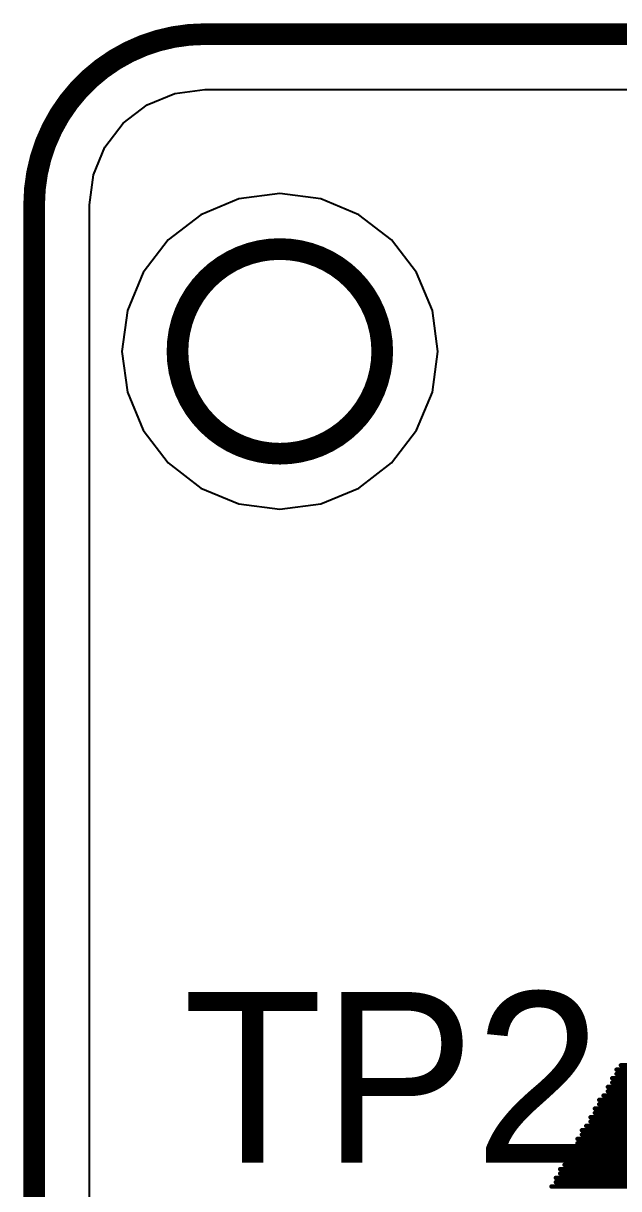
# Model space of a CAD drawing. Extents: x 84.4 to 114.7, y 49.3 to 76.6.
# Drawn here: x 84.41 to 87.9, y 69.82 to 76.65 of the extents above; entities that cross this region are included whole.
import ezdxf

# ---------------------------------------------------------------- set-up
doc = ezdxf.new("R2010")
doc.units = 0
for name, color, linetype in [('BOTTOMLAYER', 5, 'CONTINUOUS'), ('KEEPOUTLAYER', 6, 'CONTINUOUS'), ('MULTILAYER', 9, 'CONTINUOUS'), ('TOPLAYER', 1, 'CONTINUOUS'), ('TOPOVERLAY', 2, 'CONTINUOUS')]:
    doc.layers.add(name, color=color, linetype=linetype)

msp = doc.modelspace()

# ---------------------------------------------------------------- linework, layer by layer
at = {"layer": 'BOTTOMLAYER'}
for p, q in [((85.300718, 76.238557), (85.475572, 76.261577)), ((85.475572, 76.261577), (85.475572, 76.262278)), ((85.475572, 76.262278), (95.286843, 76.262278)), ((85.137782, 76.171067), (85.300718, 76.238557)), ((84.997867, 76.063704), (85.137782, 76.171067)), ((84.890503, 75.923788), (84.997867, 76.063704)), ((84.823013, 75.760852), (84.890503, 75.923788)), ((84.799993, 75.585998), (84.823013, 75.760852)), ((85.915574, 75.651431), (85.676057, 75.619897)), ((86.155091, 75.619897), (85.915574, 75.651431)), ((84.799292, 66.463804), (84.799292, 75.585998)), ((84.799292, 75.585998), (84.799993, 75.585998)), ((85.676057, 75.619897), (85.452864, 75.527449)), ((86.378283, 75.527449), (86.155091, 75.619897)), ((85.452864, 75.527449), (85.261204, 75.380383)), ((86.569944, 75.380383), (86.378283, 75.527449)), ((85.261204, 75.380383), (85.114138, 75.188722)), ((86.71701, 75.188722), (86.569944, 75.380383)), ((85.114138, 75.188722), (85.021689, 74.96553)), ((86.809458, 74.96553), (86.71701, 75.188722)), ((85.021689, 74.96553), (84.990155, 74.726013)), ((86.840992, 74.726013), (86.809458, 74.96553)), ((84.990155, 74.726013), (85.021689, 74.486496)), ((86.809458, 74.486496), (86.840992, 74.726013)), ((85.021689, 74.486496), (85.114138, 74.263303)), ((86.71701, 74.263303), (86.809458, 74.486496)), ((85.114138, 74.263303), (85.261204, 74.071643)), ((86.569944, 74.071643), (86.71701, 74.263303)), ((85.261204, 74.071643), (85.452864, 73.924577)), ((86.378283, 73.924577), (86.569944, 74.071643)), ((85.452864, 73.924577), (85.676057, 73.832128)), ((86.155091, 73.832128), (86.378283, 73.924577)), ((85.676057, 73.832128), (85.915574, 73.800594)), ((85.915574, 73.800594), (86.155091, 73.832128))]:
    msp.add_line(p, q, dxfattribs=at)
at = {"layer": 'KEEPOUTLAYER', "const_width": 0.127}
msp.add_lwpolyline([(84.475571, 75.585998, -0.414214), (85.475572, 76.585999)], format="xyb", dxfattribs=at)
for points in [[(85.475572, 76.585999), (113.475587, 76.585999)], [(84.475571, 50.336), (84.475571, 75.585998)]]:
    msp.add_lwpolyline(points, dxfattribs=at)
at = {"layer": 'KEEPOUTLAYER'}
for points, const_width in [([(85.443822, 76.585999, 1), (85.507322, 76.585999, 1)], 0.0635), ([(85.443822, 76.585999, 1), (85.507322, 76.585999, 1)], 0.0635), ([(84.443821, 75.585998, 1), (84.507321, 75.585998, 1)], 0.0635), ([(84.443821, 75.585998, 1), (84.507321, 75.585998, 1)], 0.0635), ([(86.515575, 74.726013, 1), (85.315572, 74.726013, 1)], 0.127), ([(85.283822, 74.726013, 1), (85.347322, 74.726013, 1)], 0.0635), ([(86.483825, 74.726013, 1), (86.547325, 74.726013, 1)], 0.0635)]:
    msp.add_lwpolyline(points, format="xyb", close=True, dxfattribs=dict(at, const_width=const_width))
at = {"layer": 'MULTILAYER'}
for p, q in [((85.915574, 75.337769), (85.681464, 75.291201)), ((86.149683, 75.291201), (85.915574, 75.337769)), ((85.915574, 75.337769), (85.915574, 75.337769)), ((85.681464, 75.291201), (85.482996, 75.15859)), ((86.348151, 75.15859), (86.149683, 75.291201)), ((85.482996, 75.15859), (85.350386, 74.960122)), ((86.480762, 74.960122), (86.348151, 75.15859)), ((85.350386, 74.960122), (85.303817, 74.726013)), ((86.52733, 74.726013), (86.480762, 74.960122)), ((85.303817, 74.726013), (85.303817, 74.726013)), ((85.303817, 74.726013), (85.350386, 74.491903)), ((86.480762, 74.491903), (86.52733, 74.726013)), ((86.52733, 74.726013), (86.52733, 74.726013)), ((85.350386, 74.491903), (85.482996, 74.293435)), ((86.348151, 74.293435), (86.480762, 74.491903)), ((85.482996, 74.293435), (85.681464, 74.160824)), ((86.149683, 74.160824), (86.348151, 74.293435)), ((85.681464, 74.160824), (85.915574, 74.114256)), ((85.915574, 74.114256), (86.149683, 74.160824)), ((85.915574, 74.114256), (85.915574, 74.114256))]:
    msp.add_line(p, q, dxfattribs=at)
at = {"layer": 'TOPLAYER'}
for p, q in [((85.300718, 76.238557), (85.475572, 76.261577)), ((85.475572, 76.261577), (85.475572, 76.262278)), ((85.475572, 76.262278), (95.286843, 76.262278)), ((85.137782, 76.171067), (85.300718, 76.238557)), ((84.997867, 76.063704), (85.137782, 76.171067)), ((84.890503, 75.923788), (84.997867, 76.063704)), ((84.823013, 75.760852), (84.890503, 75.923788)), ((84.799993, 75.585998), (84.823013, 75.760852)), ((85.915574, 75.651431), (85.676057, 75.619897)), ((86.155091, 75.619897), (85.915574, 75.651431)), ((84.799292, 66.463804), (84.799292, 75.585998)), ((84.799292, 75.585998), (84.799993, 75.585998)), ((85.676057, 75.619897), (85.452864, 75.527449)), ((86.378283, 75.527449), (86.155091, 75.619897)), ((85.452864, 75.527449), (85.261204, 75.380383)), ((86.569944, 75.380383), (86.378283, 75.527449)), ((85.261204, 75.380383), (85.114138, 75.188722)), ((86.71701, 75.188722), (86.569944, 75.380383)), ((85.114138, 75.188722), (85.021689, 74.96553)), ((86.809458, 74.96553), (86.71701, 75.188722)), ((85.021689, 74.96553), (84.990155, 74.726013)), ((86.840992, 74.726013), (86.809458, 74.96553)), ((84.990155, 74.726013), (85.021689, 74.486496)), ((86.809458, 74.486496), (86.840992, 74.726013)), ((85.021689, 74.486496), (85.114138, 74.263303)), ((86.71701, 74.263303), (86.809458, 74.486496)), ((85.114138, 74.263303), (85.261204, 74.071643)), ((86.569944, 74.071643), (86.71701, 74.263303)), ((85.261204, 74.071643), (85.452864, 73.924577)), ((86.378283, 73.924577), (86.569944, 74.071643)), ((85.452864, 73.924577), (85.676057, 73.832128)), ((86.155091, 73.832128), (86.378283, 73.924577)), ((85.676057, 73.832128), (85.915574, 73.800594)), ((85.915574, 73.800594), (86.155091, 73.832128))]:
    msp.add_line(p, q, dxfattribs=at)
at = {"layer": 'TOPOVERLAY', "const_width": 0.0254}
for points in [[(87.888572, 70.515399), (88.574372, 70.515399)], [(87.913972, 70.540799), (88.599772, 70.540799)], [(87.863172, 70.464599), (88.548972, 70.464599)], [(87.863172, 70.439199), (88.548972, 70.439199)], [(87.888572, 70.489999), (88.574372, 70.489999)], [(87.837772, 70.413799), (88.523572, 70.413799)], [(87.837772, 70.388399), (88.498172, 70.388399)], [(87.786972, 70.337599), (88.523572, 70.337599)], [(87.786972, 70.312199), (94.314772, 70.312199)], [(87.812372, 70.362999), (88.498172, 70.362999)], [(87.736172, 70.235999), (94.365572, 70.235999)], [(87.761572, 70.286799), (94.340172, 70.286799)], [(87.761572, 70.261399), (94.340172, 70.261399)], [(87.685372, 70.159799), (94.390972, 70.159799)], [(87.710772, 70.185199), (94.390972, 70.185199)], [(87.736172, 70.210599), (94.365572, 70.210599)], [(87.659972, 70.108999), (94.441772, 70.108999)], [(87.685372, 70.134399), (94.416372, 70.134399)], [(87.634572, 70.058199), (94.467172, 70.058199)], [(87.634572, 70.032799), (94.467172, 70.032799)], [(87.659972, 70.083599), (94.441772, 70.083599)], [(87.583772, 69.956599), (94.517972, 69.956599)], [(87.609172, 70.007399), (94.492572, 70.007399)], [(87.609172, 69.981999), (94.492572, 69.981999)], [(87.558372, 69.931199), (94.517972, 69.931199)], [(87.558372, 69.905799), (94.543372, 69.905799)], [(87.507572, 69.829599), (94.594172, 69.829599)], [(87.532972, 69.880399), (94.543372, 69.880399)], [(87.532972, 69.854999), (94.568772, 69.854999)]]:
    msp.add_lwpolyline(points, dxfattribs=at)
at = {"layer": 'TOPOVERLAY', "const_width": 0.0127}
for points in [[(87.882222, 70.515399, 1), (87.894922, 70.515399, 1)], [(87.907622, 70.540799, 1), (87.920322, 70.540799, 1)], [(87.856822, 70.464599, 1), (87.869522, 70.464599, 1)], [(87.856822, 70.439199, 1), (87.869522, 70.439199, 1)], [(87.882222, 70.489999, 1), (87.894922, 70.489999, 1)], [(87.831422, 70.413799, 1), (87.844122, 70.413799, 1)], [(87.831422, 70.388399, 1), (87.844122, 70.388399, 1)], [(87.780622, 70.337599, 1), (87.793322, 70.337599, 1)], [(87.780622, 70.312199, 1), (87.793322, 70.312199, 1)], [(87.806022, 70.362999, 1), (87.818722, 70.362999, 1)], [(87.729822, 70.235999, 1), (87.742522, 70.235999, 1)], [(87.755222, 70.286799, 1), (87.767922, 70.286799, 1)], [(87.755222, 70.261399, 1), (87.767922, 70.261399, 1)], [(87.679022, 70.159799, 1), (87.691722, 70.159799, 1)], [(87.704422, 70.185199, 1), (87.717122, 70.185199, 1)], [(87.729822, 70.210599, 1), (87.742522, 70.210599, 1)], [(87.653622, 70.108999, 1), (87.666322, 70.108999, 1)], [(87.679022, 70.134399, 1), (87.691722, 70.134399, 1)], [(87.628222, 70.058199, 1), (87.640922, 70.058199, 1)], [(87.628222, 70.032799, 1), (87.640922, 70.032799, 1)], [(87.653622, 70.083599, 1), (87.666322, 70.083599, 1)], [(87.577422, 69.956599, 1), (87.590122, 69.956599, 1)], [(87.602822, 70.007399, 1), (87.615522, 70.007399, 1)], [(87.602822, 69.981999, 1), (87.615522, 69.981999, 1)], [(87.552022, 69.931199, 1), (87.564722, 69.931199, 1)], [(87.552022, 69.905799, 1), (87.564722, 69.905799, 1)], [(87.501222, 69.829599, 1), (87.513922, 69.829599, 1)], [(87.526622, 69.880399, 1), (87.539322, 69.880399, 1)], [(87.526622, 69.854999, 1), (87.539322, 69.854999, 1)]]:
    msp.add_lwpolyline(points, format="xyb", close=True, dxfattribs=at)

# ---------------------------------------------------------------- texts
at = {"layer": 'TOPOVERLAY'}
msp.add_text('TP2', height=1.000001, dxfattribs=at).set_placement((85.348572, 69.970015))

doc.saveas('drawing.dxf')
